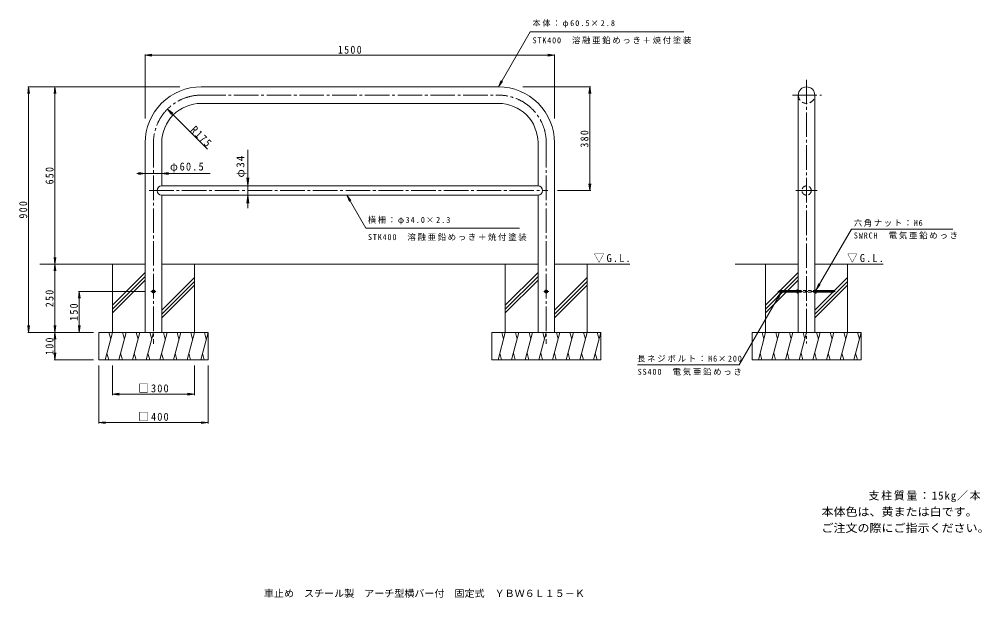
# Model space of a CAD drawing. Units: millimetres, scale not verified. Extents: x -1747 to 1780, y -1349 to 771.
import ezdxf
from ezdxf.enums import TextEntityAlignment as Align

# ---------------------------------------------------------------- set-up
doc = ezdxf.new("R2010")
doc.units = ezdxf.units.MM
doc.header["$LTSCALE"] = 10
for name, pattern in [('CHAIN2', [12, 9, -1, 1, -1]), ('DASHED1', [1.8, 1.2, -0.6]), ('DASHED2', [3, 2, -1])]:
    doc.linetypes.add(name, pattern=pattern)
for name, color, linetype, lineweight in [('C-0', 7, 'CHAIN2', 9), ('C-2', 3, 'Continuous', 9), ('C-4', 7, 'Continuous', 9), ('C-5', 7, 'Continuous', 9), ('C-6', 6, 'Continuous', 5), ('C-E', 6, 'Continuous', 5)]:
    doc.layers.add(name, color=color, linetype=linetype, lineweight=lineweight)
doc.layers.add('F-5', color=2, linetype='Continuous')
doc.layers.add('F-F', color=2, linetype='Continuous')
doc.styles.add('ＭＳ ゴシック', font='')
doc.styles.get('ＭＳ ゴシック').set_extended_font_data('MS Gothic')

msp = doc.modelspace()

# ---------------------------------------------------------------- linework, layer by layer
at = {"layer": 'C-0'}
for p, q in [((1138.04, 549.73), (1138.04, -417.54)), ((-1080.45, 493.22), (9.05, 493.22)), ((1086.15, 493.21), (1193.18, 493.21)), ((-1255.45, 318.22), (-1255.45, -418.43)), ((184.05, 318.22), (184.05, -418.43)), ((-1270.9, 143.47), (189.23, 143.47)), ((1099.26, 143.46), (1176.38, 143.46))]:
    msp.add_line(p, q, dxfattribs=at)
for centre, start, end in [((-1080.45, 318.22), 89.99976, 180), ((9.05, 318.22), 0, 90.00024)]:
    msp.add_arc(centre, 175, start, end, dxfattribs=at)
at = {"layer": 'C-2'}
for p, q in [((-1080.45, 523.47), (9.05, 523.47)), ((-1080.45, 462.97), (9.05, 462.97)), ((1107.79, 493.21), (1107.79, -103.92)), ((1168.29, 493.21), (1168.29, -103.92)), ((-1225.2, 318.22), (-1225.2, 160.47)), ((153.8, 318.22), (153.8, 160.47)), ((-1225.2, 160.47), (153.8, 160.47)), ((-1225.2, 126.47), (-1225.2, -126.53)), ((-1225.2, 126.47), (153.8, 126.47)), ((153.8, 126.47), (153.8, -126.53)), ((1107.79, -376.53), (1107.79, -103.92)), ((1168.29, -376.53), (1168.29, -103.92)), ((-1225.2, -126.53), (-1225.2, -376.53)), ((153.8, -126.53), (153.8, -376.53)), ((-1255.43, -232.28), (-1260.43, -229.39)), ((-1255.43, -220.78), (-1250.43, -223.66)), ((-1255.43, -232.28), (-1250.43, -229.39)), ((-1250.43, -223.66), (-1250.43, -229.39)), ((184.03, -220.78), (179.03, -223.66)), ((179.03, -223.66), (179.03, -229.39)), ((184.03, -232.28), (179.03, -229.39)), ((184.03, -232.28), (189.03, -229.39)), ((1038.04, -224.07), (1038.58, -223.53)), ((1102.79, -228.98), (1038.04, -228.98)), ((1038.04, -228.98), (1038.58, -229.53)), ((1102.79, -223.53), (1038.58, -223.53)), ((1038.58, -223.53), (1038.58, -229.53)), ((1102.79, -229.53), (1038.58, -229.53)), ((1102.79, -222.22), (1102.79, -230.83)), ((1103.28, -220.78), (1107.79, -220.78)), ((1103.28, -223.66), (1107.79, -223.66)), ((1103.28, -229.39), (1107.79, -229.39)), ((1103.28, -232.28), (1107.79, -232.28)), ((1172.8, -220.78), (1168.29, -220.78)), ((1172.8, -223.66), (1168.29, -223.66)), ((1172.8, -229.39), (1168.29, -229.39)), ((1172.8, -232.28), (1168.29, -232.28)), ((1173.29, -222.22), (1173.29, -230.83)), ((1173.29, -223.53), (1237.5, -223.53)), ((1173.29, -228.98), (1238.04, -228.98)), ((1173.29, -229.53), (1237.5, -229.53)), ((1238.04, -224.07), (1237.5, -223.53)), ((1237.5, -223.53), (1237.5, -229.53)), ((1238.04, -228.98), (1237.5, -229.53))]:
    msp.add_line(p, q, dxfattribs=at)
at = {"layer": 'C-2', "color": 7, "linetype": 'CHAIN2'}
for p, q in [((-1264.45, -226.53), (-1246.78, -226.53)), ((193.05, -226.53), (175.38, -226.53)), ((1033.04, -226.53), (1243.04, -226.53))]:
    msp.add_line(p, q, dxfattribs=at)
at = {"layer": 'C-2', "linetype": 'DASHED1'}
for p, q in [((1107.79, -223.53), (1168.29, -223.53)), ((1107.79, -229.53), (1168.29, -229.53))]:
    msp.add_line(p, q, dxfattribs=at)
at = {"layer": 'C-2'}
for points in [[(-1285.7, 318.22), (-1285.7, -126.53), (-1285.7, -376.53)], [(214.3, 318.22), (214.3, -126.53), (214.3, -376.53)], [(-1255.43, -220.78), (-1260.43, -223.66), (-1260.43, -229.39)], [(184.03, -220.78), (189.03, -223.66), (189.03, -229.39)], [(1102.79, -224.07), (1038.04, -224.07), (1038.04, -228.98)], [(1173.29, -224.07), (1238.04, -224.07), (1238.04, -228.98)]]:
    msp.add_lwpolyline(points, dxfattribs=at)
at = {"layer": 'C-2', "linetype": 'DASHED2'}
msp.add_circle((1138.04, 143.46), 17, dxfattribs=at)
at = {"layer": 'C-2'}
for centre, radius in [((-1255.43, -226.53), 5), ((-1255.43, -226.53), 3), ((184.03, -226.53), 5), ((184.03, -226.53), 3)]:
    msp.add_circle(centre, radius, dxfattribs=at)
for centre, radius, start, end in [((-1080.45, 318.22), 205.25, 89.99977, 180), ((9.05, 318.22), 205.25, 0, 90.00023), ((1138.04, 493.21), 30.25, 0, 180), ((-1080.45, 318.22), 144.75, 89.9998, 180), ((9.05, 318.22), 144.75, 0, 90.0002), ((-1225.2, 143.47), 17, 90, 270), ((153.8, 143.47), 17, 270, 90), ((1105.16, -222.22), 2.37, 142.44278, 217.55722), ((1111.39, -226.53), 8.6, 160.548, 199.452), ((1105.16, -230.83), 2.37, 142.44278, 217.55722), ((1170.92, -222.22), 2.37, 322.44278, 37.55722), ((1164.69, -226.53), 8.6, 340.548, 19.452), ((1170.92, -230.83), 2.37, 322.44278, 37.55722)]:
    msp.add_arc(centre, radius, start, end, dxfattribs=at)
at = {"layer": 'C-2', "linetype": 'DASHED2'}
msp.add_arc((1138.04, 493.21), 30.25, 180.00047, 0.00047, dxfattribs=at)
at = {"layer": 'C-4'}
for p, q in [((-1285.7, 639.73), (-1260.92, 642.99)), ((-1285.7, 642.73), (-1285.7, 408.14)), ((-1285.7, 639.73), (-1260.92, 636.46)), ((-1285.7, 639.73), (214.3, 639.73)), ((214.3, 639.73), (189.51, 642.99)), ((214.3, 639.73), (189.51, 636.46)), ((214.3, 642.73), (214.3, 408.14)), ((-1712.81, 523.47), (-1716.08, 498.69)), ((-1715.81, 523.47), (-1158.75, 523.47)), ((-1712.81, 523.47), (-1712.81, -376.53)), ((-1712.81, 523.47), (-1709.55, 498.69)), ((-1616.31, 523.47), (-1619.58, 498.69)), ((-1616.31, 523.47), (-1616.31, -126.53)), ((-1616.31, 523.47), (-1613.05, 498.69)), ((346.85, 523.47), (98.11, 523.47)), ((343.85, 523.47), (340.59, 498.69)), ((343.85, 143.47), (343.85, 523.47)), ((343.85, 523.47), (347.12, 498.69)), ((-1204.16, 442.01), (-1188.94, 422.17)), ((-909.37, 293.05), (-909.37, 78.42)), ((-1048.1, 205.83), (-1316.16, 205.83)), ((-1285.7, 205.83), (-1310.49, 209.09)), ((-1285.7, 205.83), (-1310.49, 202.57)), ((-1285.7, 205.83), (-1285.7, 204.03)), ((-1225.2, 205.83), (-1200.42, 209.09)), ((-1225.2, 205.83), (-1225.2, 204.03)), ((-1225.2, 205.83), (-1200.42, 202.57)), ((-909.37, 160.47), (-913.28, 190.22)), ((-909.37, 160.47), (-905.45, 190.22)), ((-909.37, 160.47), (-906.37, 160.47)), ((346.85, 143.47), (225.66, 143.47)), ((343.85, 143.47), (340.59, 168.26)), ((343.85, 143.47), (347.12, 168.26)), ((-909.37, 126.47), (-913.28, 96.73)), ((-909.37, 126.47), (-906.37, 126.47)), ((-909.37, 126.47), (-905.45, 96.73)), ((-1616.31, -126.53), (-1619.58, -101.74)), ((-1616.31, -126.53), (-1613.05, -101.74)), ((-1616.31, -126.53), (-1619.58, -151.31)), ((-1616.31, -126.53), (-1616.31, -376.53)), ((-1616.31, -126.53), (-1613.05, -151.31)), ((-1527.2, -226.53), (-1530.47, -251.31)), ((-1530.2, -226.53), (-1284.45, -226.53)), ((-1527.2, -376.53), (-1527.2, -226.53)), ((-1527.2, -226.53), (-1523.94, -251.31)), ((-1712.81, -376.53), (-1716.08, -351.74)), ((-1712.81, -376.53), (-1709.55, -351.74)), ((-1616.31, -376.53), (-1619.58, -351.74)), ((-1616.31, -376.53), (-1613.05, -351.74)), ((-1527.2, -376.53), (-1530.47, -351.74)), ((-1527.2, -376.53), (-1523.94, -351.74)), ((-1715.81, -376.53), (-1475.45, -376.53)), ((-1616.31, -376.53), (-1619.58, -401.31)), ((-1616.31, -376.53), (-1616.31, -476.53)), ((-1616.31, -376.53), (-1613.05, -401.31)), ((-1616.31, -476.53), (-1619.58, -451.74)), ((-1616.31, -476.53), (-1613.05, -451.74)), ((-1619.31, -476.53), (-1475.45, -476.53)), ((-1455.45, -710.13), (-1455.45, -498.03)), ((-1405.45, -606.02), (-1405.45, -498.03)), ((-1105.45, -606.02), (-1105.45, -498.03)), ((-1055.45, -710.13), (-1055.45, -498.03)), ((-1405.45, -603.02), (-1380.67, -599.76)), ((-1405.45, -603.02), (-1105.45, -603.02)), ((-1405.45, -603.02), (-1380.67, -606.28)), ((-1105.45, -603.02), (-1130.24, -599.76)), ((-1105.45, -603.02), (-1130.24, -606.28)), ((-1455.45, -707.13), (-1430.67, -703.87)), ((-1055.45, -707.13), (-1080.24, -703.87)), ((-1455.45, -707.13), (-1055.45, -707.13)), ((-1455.45, -707.13), (-1430.67, -710.39)), ((-1055.45, -707.13), (-1080.24, -710.39))]:
    msp.add_line(p, q, dxfattribs=at)
msp.add_lwpolyline([(-1057.71, 295.46), (-1204.16, 442.01), (-1184.32, 426.79)], dxfattribs=at)
at = {"layer": 'C-5'}
for p, q in [((9.05, 523.47), (125.28, 724.81)), ((125.28, 724.81), (688.66, 724.82)), ((9.05, 523.47), (18.61, 546.57)), ((9.05, 523.47), (24.27, 543.31)), ((-546.92, 126.47), (-537.35, 103.37)), ((-546.92, 126.47), (-476.84, 5.86)), ((-546.92, 126.47), (-531.7, 106.64)), ((85.5, 5.86), (-476.84, 5.86)), ((1172.8, -220.78), (1302.31, 1.39)), ((1302.31, 1.39), (1673.6, 1.39)), ((1172.8, -220.78), (1182.46, -197.72)), ((1172.8, -220.78), (1188.1, -201.01)), ((1044.62, -229.53), (891.37, -494.9)), ((1044.62, -229.53), (1029.4, -249.36)), ((1044.62, -229.53), (1035.05, -252.62)), ((519.01, -494.9), (891.37, -494.9))]:
    msp.add_line(p, q, dxfattribs=at)
at = {"layer": 'C-6'}
for p, q in [((-1285.7, -126.53), (-1671.33, -126.53)), ((-1225.2, -126.53), (153.8, -126.53)), ((214.3, -126.53), (490.71, -126.53))]:
    msp.add_line(p, q, dxfattribs=at)
at = {"layer": 'C-E'}
for p, q in [((-1405.45, -376.53), (-1405.45, -126.53)), ((-1105.45, -376.53), (-1105.45, -126.53)), ((34.05, -376.53), (34.05, -126.53)), ((334.05, -376.53), (334.05, -126.53)), ((876.77, -126.53), (1107.79, -126.53)), ((988.04, -376.53), (988.04, -126.53)), ((1168.29, -126.53), (1419.28, -126.53)), ((1288.04, -376.53), (1288.04, -126.53)), ((-1285.7, -156.97), (-1405.45, -276.72)), ((-1285.7, -171.11), (-1405.45, -290.86)), ((-1105.45, -175.6), (-1225.2, -295.35)), ((153.8, -156.97), (34.05, -276.72)), ((153.8, -171.11), (34.05, -290.86)), ((334.05, -175.6), (214.3, -295.35)), ((1107.79, -156.97), (988.04, -276.72)), ((1107.79, -171.11), (988.04, -290.86)), ((1288.04, -175.6), (1168.29, -295.35)), ((-1285.7, -185.25), (-1405.45, -305)), ((-1105.45, -189.74), (-1225.2, -309.49)), ((-1105.45, -203.88), (-1225.2, -323.63)), ((153.8, -185.25), (34.05, -305)), ((334.05, -189.74), (214.3, -309.49)), ((334.05, -203.88), (214.3, -323.63)), ((1107.79, -185.25), (988.04, -305)), ((1288.04, -189.74), (1168.29, -309.49)), ((1288.04, -203.88), (1168.29, -323.63)), ((-1455.45, -376.53), (-1055.45, -376.53)), ((-1455.45, -476.53), (-1455.45, -376.53)), ((-1405.45, -376.53), (-1432.25, -476.53)), ((-1418.5, -376.53), (-1411.98, -400.88)), ((-1355.45, -376.53), (-1382.25, -476.53)), ((-1368.5, -376.53), (-1361.98, -400.88)), ((-1305.45, -376.53), (-1332.25, -476.53)), ((-1318.5, -376.53), (-1311.98, -400.88)), ((-1255.45, -376.53), (-1282.25, -476.53)), ((-1268.5, -376.53), (-1261.98, -400.88)), ((-1205.45, -376.53), (-1232.25, -476.53)), ((-1218.5, -376.53), (-1211.98, -400.88)), ((-1155.45, -376.53), (-1182.25, -476.53)), ((-1168.5, -376.53), (-1161.98, -400.88)), ((-1105.45, -376.53), (-1132.25, -476.53)), ((-1118.5, -376.53), (-1111.98, -400.88)), ((-1055.45, -376.53), (-1082.25, -476.53)), ((-1068.5, -376.53), (-1061.98, -400.88)), ((-1055.45, -476.53), (-1055.45, -376.53)), ((-15.95, -476.53), (-15.95, -376.53)), ((384.05, -376.53), (-15.95, -376.53)), ((34.05, -376.53), (7.25, -476.53)), ((21, -376.53), (27.52, -400.88)), ((84.05, -376.53), (57.25, -476.53)), ((71, -376.53), (77.52, -400.88)), ((134.05, -376.53), (107.25, -476.53)), ((121, -376.53), (127.52, -400.88)), ((184.05, -376.53), (157.25, -476.53)), ((171, -376.53), (177.52, -400.88)), ((234.05, -376.53), (207.25, -476.53)), ((221, -376.53), (227.52, -400.88)), ((284.05, -376.53), (257.25, -476.53)), ((271, -376.53), (277.52, -400.88)), ((334.05, -376.53), (307.25, -476.53)), ((321, -376.53), (327.52, -400.88)), ((384.05, -376.53), (357.25, -476.53)), ((371, -376.53), (377.52, -400.88)), ((384.05, -476.53), (384.05, -376.53)), ((938.04, -476.53), (938.04, -376.53)), ((938.04, -376.53), (1338.04, -376.53)), ((988.04, -376.53), (961.25, -476.53)), ((974.99, -376.53), (981.52, -400.88)), ((1038.04, -376.53), (1011.25, -476.53)), ((1024.99, -376.53), (1031.52, -400.88)), ((1061.25, -476.53), (1088.04, -376.53)), ((1081.52, -400.88), (1074.99, -376.53)), ((1111.25, -476.53), (1138.04, -376.53)), ((1131.52, -400.88), (1124.99, -376.53)), ((1161.25, -476.53), (1188.04, -376.53)), ((1181.52, -400.88), (1174.99, -376.53)), ((1238.04, -376.53), (1211.25, -476.53)), ((1224.99, -376.53), (1231.52, -400.88)), ((1288.04, -376.53), (1261.25, -476.53)), ((1274.99, -376.53), (1281.52, -400.88)), ((1338.04, -376.53), (1311.25, -476.53)), ((1324.99, -376.53), (1331.52, -400.88)), ((1338.04, -476.53), (1338.04, -376.53)), ((-1419.2, -476.53), (-1425.72, -452.18)), ((-1369.2, -476.53), (-1375.72, -452.18)), ((-1319.2, -476.53), (-1325.72, -452.18)), ((-1269.2, -476.53), (-1275.72, -452.18)), ((-1219.2, -476.53), (-1225.72, -452.18)), ((-1169.2, -476.53), (-1175.72, -452.18)), ((-1119.2, -476.53), (-1125.72, -452.18)), ((-1069.2, -476.53), (-1075.72, -452.18)), ((20.3, -476.53), (13.78, -452.18)), ((70.3, -476.53), (63.78, -452.18)), ((120.3, -476.53), (113.78, -452.18)), ((170.3, -476.53), (163.78, -452.18)), ((220.3, -476.53), (213.78, -452.18)), ((270.3, -476.53), (263.78, -452.18)), ((320.3, -476.53), (313.78, -452.18)), ((370.3, -476.53), (363.78, -452.18)), ((974.3, -476.53), (967.77, -452.18)), ((1024.3, -476.53), (1017.77, -452.18)), ((1074.3, -476.53), (1067.77, -452.18)), ((1124.3, -476.53), (1117.77, -452.18)), ((1174.3, -476.53), (1167.77, -452.18)), ((1224.3, -476.53), (1217.77, -452.18)), ((1274.3, -476.53), (1267.77, -452.18)), ((1324.3, -476.53), (1317.77, -452.18)), ((-1455.45, -476.53), (-1055.45, -476.53)), ((384.05, -476.53), (-15.95, -476.53)), ((938.04, -476.53), (1338.04, -476.53))]:
    msp.add_line(p, q, dxfattribs=at)

# ---------------------------------------------------------------- texts
at = {"layer": 'C-4', "color": 2, "char_height": 29.33, "attachment_point": 7, "style": 'ＭＳ ゴシック'}
for s, insert in [('\\T1.28;\\W0.9;1500', (-579.45, 644.73)), ('\\T1.22;\\W0.95;φ60.5', (-1194.74, 208.83)), ('\\T1.21;\\W0.95;□300', (-1310.45, -597.02)), ('\\T1.21;\\W0.95;□400', (-1310.45, -701.13))]:
    msp.add_mtext(s, dxfattribs=dict(at, insert=insert))
for s, insert, rotation in [('\\T1.28;\\W0.9;R175', (-1122.39, 362.25), 315), ('\\T1.27;\\W0.9;380', (338.85, 300.97), 90), ('\\T1.19;φ34', (-914.37, 191.26), 90), ('\\T1.27;\\W0.9;650', (-1621.31, 165.97), 90), ('\\T1.27;\\W0.9;900', (-1717.81, 40.97), 90), ('\\T1.27;\\W0.9;250', (-1621.31, -284.03), 90), ('\\T1.27;\\W0.9;150', (-1532.2, -334.03), 90), ('\\T1.27;\\W0.9;100', (-1621.31, -459.03), 90)]:
    msp.add_mtext(s, dxfattribs=dict(at, insert=insert, rotation=rotation))
at = {"layer": 'C-5', "char_height": 21.99, "attachment_point": 7, "style": 'ＭＳ ゴシック'}
for s, insert in [('\\T1.25;\\W0.95;本体：φ60.5×2.8', (133.66, 740.21)), ('\\T1.2;STK400\u3000溶融亜鉛めっき＋焼付塗装', (133.66, 680.47)), ('\\T1.25;\\W0.95;横柵：φ34.0×2.3', (-469.5, 19.01)), ('\\T1.19;六角ナット：M6', (1311.1, 11.26)), ('\\T1.2;STK400\u3000溶融亜鉛めっき＋焼付塗装', (-469.5, -40.74)), ('\\T1.21;SWRCH\u3000電気亜鉛めっき', (1311.1, -35.07)), ('\\T1.21;長ネジボルト：M6×200', (516.51, -486.15)), ('\\T1.21;SS400\u3000電気亜鉛めっき', (519.01, -534.75))]:
    msp.add_mtext(s, dxfattribs=dict(at, insert=insert))
at = {"layer": 'C-5', "color": 2, "char_height": 29.33, "attachment_point": 7, "style": 'ＭＳ ゴシック'}
for insert in [(358.61, -121.3), (1286.78, -121.3)]:
    msp.add_mtext('\\T1.22;\\W0.95;▽G.L.', dxfattribs=dict(at, insert=insert))
at = {"layer": 'F-5', "style": 'ＭＳ ゴシック', "width": 1.1}
for s, p in [('本体色は、黄または白です。', (1192.64, -1057.84)), ('ご注文の際にご指示ください。', (1192.64, -1117.31))]:
    msp.add_text(s, height=29.33, dxfattribs=at).set_placement(p, align=Align.BOTTOM_LEFT)
at = {"layer": 'F-5', "insert": (1364.84, -999.01), "char_height": 29.33, "attachment_point": 7, "style": 'ＭＳ ゴシック'}
msp.add_mtext('\\T1.16;支柱質量：15kg／本', dxfattribs=at)
at = {"layer": 'F-F', "style": 'ＭＳ ゴシック', "width": 1.05}
msp.add_text('車止め\u3000スチール製\u3000アーチ型横バー付\u3000固定式\u3000ＹＢＷ６Ｌ１５－Ｋ', height=25.66, dxfattribs=at).set_placement((-850.5, -1353.94), align=Align.BOTTOM_LEFT)

doc.saveas('drawing.dxf')
